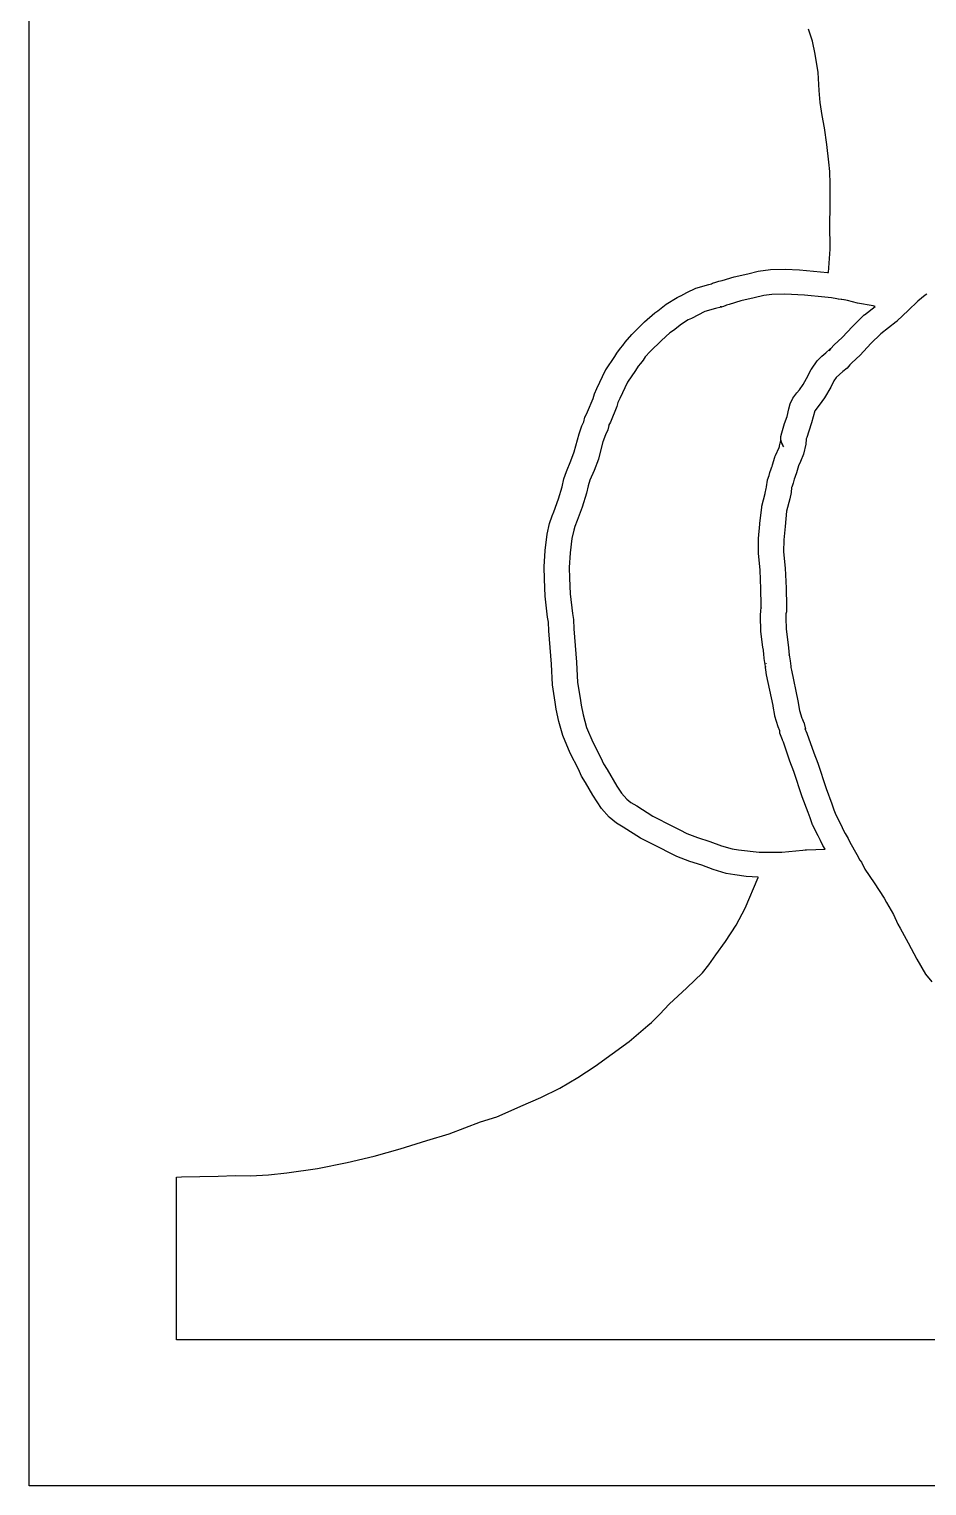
# Model space of a CAD drawing. Extents: x -67 to 553, y 0 to 8091.
# Drawn here: x -65.3 to 106.7, y 0 to 279.2 of the extents above; entities that cross this region are included whole.
import ezdxf

# ---------------------------------------------------------------- set-up
doc = ezdxf.new("R2010")
doc.units = 0

msp = doc.modelspace()

# ---------------------------------------------------------------- linework, layer by layer
at = {"layer": 'Calque_1'}
for p, q in [((-65.2608, 0.00037), (-65.2608, 407.957)), ((84.795324, 276.932611), (84.02901, 279.22779)), ((85.3478, 274.456), (84.795324, 276.932611)), ((85.9033, 270.913), (85.347782, 274.4559)), ((86.1317, 267.486), (85.903312, 270.9127)), ((86.3182, 265.183), (86.131695, 267.4867)), ((86.705531, 262.653407), (86.318194, 265.18259)), ((87.142, 260.325), (86.705531, 262.653407)), ((87.584526, 257.108133), (87.142014, 260.32469)), ((87.9378, 253.737), (87.584526, 257.108133)), ((88.1646, 251.971), (87.937799, 253.7373)), ((88.2336, 249.521), (88.164597, 251.9705)), ((88.2186, 244.955), (88.233681, 249.52169)), ((88.1356, 241.995), (88.2186, 244.955)), ((88.2346, 237.064), (88.135593, 241.99439)), ((87.9091, 232.584), (88.234616, 237.06389)), ((69.8322, 231.738), (72.4635, 232.350899)), ((72.4635, 232.351), (74.44578, 232.838298)), ((74.4458, 232.838), (76.76709, 233.164601)), ((76.7671, 233.165), (79.558534, 233.219473)), ((79.558534, 233.219473), (82.317916, 233.116887)), ((82.317916, 233.116887), (87.7137, 232.605801)), ((87.7137, 232.605), (87.909095, 232.583992)), ((60.7557, 228.731), (62.44451, 229.549599)), ((62.4445, 229.55), (64.97968, 230.2848)), ((64.9797, 230.285), (65.448409, 230.413698)), ((65.4484, 230.413), (65.674301, 230.518902)), ((65.6743, 230.519), (65.8639, 230.596999)), ((65.8639, 230.597), (66.122292, 230.684)), ((66.1223, 230.684), (66.864402, 230.9072)), ((66.8644, 230.907), (67.537208, 231.053799)), ((67.5372, 231.054), (69.83219, 231.737701)), ((55.2238, 225.252), (56.78902, 226.5005)), ((56.789, 226.501), (58.86539, 227.811)), ((58.8654, 227.811), (59.525104, 228.091076)), ((59.525104, 228.091076), (59.622398, 228.0983)), ((59.6224, 228.098), (60.75569, 228.730999)), ((68.2499, 226.283), (67.782805, 226.092302)), ((68.3469, 226.342), (68.249877, 226.282998)), ((68.8895, 226.46), (68.34692, 226.342202)), ((71.1106, 227.123), (68.88951, 226.4605)), ((73.6505, 227.711), (71.11058, 227.122901)), ((75.478066, 228.152827), (73.65051, 227.710601)), ((77.0363, 228.387), (75.478066, 228.152827)), ((79.5235, 228.434), (77.03631, 228.387)), ((83.315782, 228.251724), (79.5217, 228.436799)), ((79.5217, 228.436), (79.524346, 228.433883)), ((87.1631, 227.858), (83.315782, 228.251724)), ((88.4772, 227.723), (87.1631, 227.8579)), ((89.4637, 227.506), (88.477202, 227.7225)), ((89.7701, 227.471), (89.463713, 227.505999)), ((89.7821, 227.461), (89.770194, 227.471001)), ((90.318, 227.394), (89.782114, 227.461)), ((90.4751, 227.384), (90.317991, 227.394001)), ((90.8219, 227.344), (90.475111, 227.384)), ((90.8689, 227.344), (90.8219, 227.344)), ((91.5401, 227.209), (90.868906, 227.3444)), ((93.4579, 226.716), (91.5401, 227.2084)), ((96.4701, 226.174), (93.4579, 226.716599)), ((105.001, 227.097), (103.16501, 225.2909)), ((106.399, 228.245), (105.0006, 227.0967)), ((106.736, 228.458), (106.399106, 228.245601)), ((52.6301, 223.103), (54.62839, 224.8532)), ((54.6284, 224.853), (55.223791, 225.251999)), ((61.0028, 223.522), (59.728154, 222.681937)), ((61.02761, 223.501301), (61.002792, 223.521801)), ((61.6198, 223.743), (61.02761, 223.501301)), ((64.1969, 225.092), (61.61981, 223.7438)), ((66.2428, 225.666), (64.19689, 225.091299)), ((67.2975, 225.958), (66.24282, 225.666001)), ((67.1667, 225.979), (67.297483, 225.957992)), ((67.3641, 226.015), (67.166721, 225.979001)), ((67.7828, 226.093), (67.300095, 225.9597)), ((67.3001, 225.959), (67.364103, 226.014999)), ((92.485, 222.239), (94.75618, 224.4575)), ((94.7562, 224.457), (94.78922, 224.489001)), ((94.7892, 224.489), (96.82059, 226.0806)), ((96.8106, 226.081), (96.470108, 226.174001)), ((96.8206, 226.081), (96.8105, 226.081)), ((103.165, 225.291), (101.0721, 223.2948)), ((48.9135, 219.247), (50.2261, 220.7208)), ((50.2261, 220.721), (52.6301, 223.1033)), ((57.5161, 221.024), (55.88161, 219.5745)), ((58.1636, 221.462), (57.516086, 221.0243)), ((59.728154, 222.681937), (58.16361, 221.4617)), ((90.5162, 220.117), (92.48502, 222.2388)), ((97.9106, 220.809), (96.03337, 218.941438)), ((100.842, 223.108), (97.91042, 220.8095)), ((101.031, 223.256), (100.842299, 223.108199)), ((101.072, 223.295), (101.03099, 223.256)), ((47.3369, 217.105), (48.069107, 218.099697)), ((48.0691, 218.099), (48.502699, 218.607499)), ((48.5027, 218.608), (48.913492, 219.247299)), ((55.8816, 219.575), (53.7371, 217.448)), ((87.4115, 217.175), (88.236205, 217.975999)), ((88.2565, 217.9763), (88.029508, 217.633399)), ((88.037788, 217.641125), (88.3148, 218.014399)), ((88.2362, 217.976), (88.2565, 217.9763)), ((88.3148, 218.014), (88.985994, 218.7064)), ((88.986, 218.707), (90.51619, 220.1173)), ((96.03337, 218.941438), (93.9372, 216.7105)), ((45.2126, 213.905), (46.93498, 216.465)), ((46.9349, 216.465), (47.336907, 217.104301)), ((51.8689, 215.162), (51.443107, 214.608503)), ((52.3847, 215.78), (51.868895, 215.1619)), ((52.7914, 216.413), (52.384709, 215.779501)), ((53.7371, 217.448), (52.791401, 216.4134)), ((84.6128, 214.044), (85.73109, 215.618)), ((85.7311, 215.618), (85.752002, 215.647001)), ((85.7521, 215.647), (86.623683, 216.512474)), ((86.623683, 216.512474), (87.41149, 217.175)), ((87.966684, 217.537457), (88.037788, 217.641125)), ((88.0295, 217.634), (87.966684, 217.537457)), ((92.3906, 215.285), (91.985894, 214.8737)), ((93.9372, 216.711), (92.39061, 215.2847)), ((43.5115, 210.362), (45.1915, 213.87239)), ((45.1915, 213.872), (45.201554, 213.889013)), ((45.201554, 213.889013), (45.212667, 213.90502)), ((50.9413, 213.814), (49.40241, 211.5537)), ((51.4431, 214.608), (50.941292, 213.813801)), ((83.032, 211.139), (84.025192, 212.8335)), ((84.0252, 212.834), (84.599795, 214.0267)), ((84.5998, 214.026), (84.612765, 214.043992)), ((89.3763, 212.453), (88.898781, 211.812201)), ((90.6294, 213.578), (89.37631, 212.453)), ((90.6294, 213.579), (90.6294, 213.578)), ((91.457654, 214.261714), (90.62941, 213.5785)), ((91.9859, 214.873), (91.457654, 214.261714)), ((43.0345, 209.328), (43.511517, 210.3621)), ((49.4024, 211.554), (47.91981, 208.4368)), ((81.0704, 208.481), (81.812468, 209.533138)), ((81.812468, 209.533138), (82.3204, 210.1181)), ((82.3204, 210.118), (83.031996, 211.1396)), ((88.321, 210.614), (87.1221, 208.5635)), ((88.8988, 211.813), (88.321004, 210.6141)), ((41.7328, 205.899), (42.78182, 208.4435)), ((42.7819, 208.443), (43.034577, 209.327699)), ((47.3411, 206.89), (46.09928, 203.87161)), ((47.5467, 207.643), (47.341119, 206.8901)), ((47.9198, 208.426), (47.546685, 207.642601)), ((47.9198, 208.436), (47.9198, 208.426)), ((80.260349, 206.447762), (80.558012, 207.409514)), ((80.558012, 207.409514), (81.0704, 208.4804)), ((86.1325, 207.148), (85.255116, 206.0586)), ((87.1221, 208.563), (86.132507, 207.1476)), ((40.6339, 203.161), (40.990505, 203.945901)), ((40.9905, 203.946), (41.237488, 204.874096)), ((41.2375, 204.884), (41.247554, 204.896991)), ((41.2375, 204.874), (41.2375, 204.884)), ((41.2475, 204.897), (41.732798, 205.899)), ((46.0993, 203.872), (45.772699, 203.250799)), ((79.493802, 203.664987), (79.95831, 205.0021)), ((79.9583, 205.002), (80.260349, 206.447762)), ((85.2551, 206.058), (84.632404, 203.7548)), ((39.1798, 198.177), (40.107904, 201.6455)), ((40.108, 201.646), (40.633991, 203.1602)), ((40.108, 201.646), (40.108, 201.646)), ((45.1345, 201.445), (44.678703, 200.1231)), ((45.5851, 202.441), (45.134489, 201.445202)), ((45.816383, 203.232388), (45.585111, 202.441201)), ((45.7727, 203.251), (45.8211, 203.340568)), ((45.8211, 203.340568), (45.816383, 203.232388)), ((78.7459, 200.468), (78.774898, 201.150698)), ((78.7749, 201.151), (78.92939, 201.855299)), ((78.9294, 201.855), (79.493802, 203.664987)), ((84.5744, 203.58), (83.716013, 200.9755)), ((84.6324, 203.755), (84.574377, 203.579801)), ((44.6687, 200.099), (43.810922, 196.85781)), ((44.6787, 200.123), (44.668646, 200.099002)), ((77.7439, 197.511), (78.42028, 199.022)), ((78.4203, 199.022), (78.502321, 199.203901)), ((78.5023, 199.204), (78.509637, 199.327567)), ((78.509637, 199.327567), (78.617592, 199.859162)), ((78.617592, 199.859162), (78.730051, 200.338351)), ((78.730051, 200.338351), (78.757935, 200.414408)), ((78.7669, 200.401), (78.745998, 200.468)), ((78.7509, 200.305), (78.766775, 200.400999)), ((78.757935, 200.414408), (78.750902, 200.3047)), ((78.8202, 200.21), (78.888198, 199.846201)), ((79.0556, 199.643), (78.820492, 200.209798)), ((78.8205, 200.21), (78.8207, 200.21)), ((78.8207, 200.21), (78.8207, 200.21)), ((78.8882, 199.846), (79.13493, 199.356701)), ((79.2468, 199.177), (79.055612, 199.6427)), ((79.13493, 199.356701), (79.246287, 199.177301)), ((79.2463, 199.177), (79.2463, 199.177)), ((83.546, 199.665), (83.114492, 197.7468)), ((83.61, 200.61), (83.545997, 199.6891)), ((83.546, 199.689), (83.546, 199.688)), ((83.546, 199.688), (83.546, 199.665)), ((83.610034, 200.627301), (83.61, 200.61)), ((83.631995, 200.721299), (83.610034, 200.627301)), ((83.716, 200.976), (83.631995, 200.721299)), ((37.6782, 194.462), (38.528234, 196.507249)), ((38.528234, 196.507249), (39.17989, 198.17749)), ((43.8009, 196.829), (42.965294, 194.6012)), ((43.8109, 196.858), (43.800846, 196.828999)), ((77.0725, 195.378), (77.181508, 195.6932)), ((77.1815, 195.694), (77.191554, 195.728002)), ((77.1815, 195.693), (77.1815, 195.694)), ((77.1915, 195.728), (77.615785, 197.2049)), ((77.6158, 197.205), (77.632733, 197.262999)), ((77.6328, 197.263), (77.743898, 197.511502)), ((82.1523, 195.531), (81.784424, 194.1916)), ((82.557166, 196.36465), (82.152291, 195.531)), ((83.1145, 197.735), (82.557166, 196.36465)), ((83.1145, 197.747), (83.1145, 197.735)), ((36.8538, 191.497), (37.211324, 192.998787)), ((37.211324, 192.998787), (37.678108, 194.4498)), ((37.6782, 194.45), (37.6782, 194.462)), ((42.1937, 192.8), (41.839473, 191.710588)), ((42.9653, 194.601), (42.193697, 192.7996)), ((75.9823, 191.474), (76.20918, 192.7984)), ((76.2092, 192.799), (76.219254, 192.832999)), ((76.2192, 192.833), (76.537017, 193.6738)), ((76.537, 193.674), (76.679081, 194.273497)), ((76.6791, 194.273), (76.878516, 194.939601)), ((76.8785, 194.94), (77.046484, 195.341499)), ((77.0465, 195.341), (77.072429, 195.377999)), ((81.3384, 192.959), (81.152795, 192.212802)), ((81.4334, 193.284), (81.338415, 192.958999)), ((81.5214, 193.457), (81.4334, 193.283902)), ((81.7844, 194.192), (81.521378, 193.4571)), ((36.1552, 189.166), (36.853805, 191.4971)), ((41.5157, 190.309), (40.709595, 187.62181)), ((41.839473, 191.710588), (41.515706, 190.3097)), ((75.1342, 187.805), (75.740413, 190.2033)), ((75.7404, 190.203), (75.764477, 190.299999)), ((75.7644, 190.3), (75.962308, 191.196)), ((75.9623, 191.196), (75.982408, 191.4534)), ((75.9823, 191.453), (75.9823, 191.474)), ((80.745, 190.436), (80.4851, 189.2227)), ((80.811, 191.354), (80.744987, 190.436201)), ((80.849, 191.417), (80.811006, 191.354)), ((81.1528, 192.213), (80.849006, 191.4171)), ((35.2644, 186.712), (36.155277, 189.1661)), ((40.7096, 187.622), (39.766997, 185.0227)), ((74.7589, 184.472), (75.092195, 187.5855)), ((75.0922, 187.585), (75.103313, 187.679001)), ((75.103313, 187.679001), (75.134295, 187.804501)), ((80.4851, 189.223), (79.869601, 186.8252)), ((33.9978, 182.417), (34.423091, 184.4365)), ((34.423, 184.436), (34.923221, 185.9284)), ((34.9233, 185.928), (35.2644, 186.711499)), ((39.767, 185.023), (39.274002, 183.8861)), ((74.5055, 181.605), (74.74889, 184.3697)), ((74.7489, 184.37), (74.758954, 184.471798)), ((79.8696, 186.825), (79.57041, 183.9166)), ((33.590297, 179.284158), (33.997705, 182.41699)), ((38.7424, 181.609), (38.387885, 178.8712)), ((39.0699, 183.189), (38.74232, 181.6082)), ((39.274, 183.886), (39.069901, 183.189403)), ((74.4645, 178.852), (74.50551, 181.6053)), ((79.5704, 183.916), (79.342862, 181.35363)), ((33.4075, 176.191), (33.590297, 179.284158)), ((38.3878, 178.871), (38.221404, 176.0546)), ((74.4645, 178.766), (74.4645, 178.852)), ((74.7792, 175.524), (74.464505, 178.76619)), ((79.342862, 181.35363), (79.299097, 179.01251)), ((79.2991, 179.013), (79.606598, 175.8901)), ((33.4726, 173.81), (33.407592, 176.1902)), ((38.2214, 176.054), (38.286408, 173.9611)), ((33.612, 170.515), (33.472512, 173.8104)), ((38.2865, 173.961), (38.408393, 170.9664)), ((38.2865, 173.961), (38.2865, 173.961)), ((74.9528, 171.946), (74.779207, 175.5235)), ((79.6066, 175.89), (79.792099, 172.0867)), ((34.084, 166.507), (33.61209, 170.515)), ((38.4083, 170.966), (38.853302, 167.1915)), ((75.0188, 168.789), (74.952787, 171.946)), ((79.7921, 172.087), (79.858114, 168.6991)), ((74.8588, 166.691), (74.955796, 167.9426)), ((74.9558, 167.943), (75.001784, 168.152301)), ((75.001784, 168.152301), (75.0018, 168.174)), ((75.0018, 168.174), (75.043816, 168.3714)), ((75.0438, 168.372), (75.006785, 168.279999)), ((75.0068, 168.28), (75.018706, 168.788999)), ((75.0188, 168.789), (75.0188, 168.789)), ((79.8191, 167.56), (79.745096, 167.1564)), ((79.8351, 167.759), (79.819225, 167.560499)), ((79.8581, 168.699), (79.835081, 167.759003)), ((34.2529, 165.541), (34.08399, 166.506797)), ((34.2959, 163.903), (34.252905, 165.5412)), ((38.8534, 167.192), (39.043503, 166.0505)), ((39.0435, 166.05), (39.099486, 164.2692)), ((74.8588, 166.62), (74.8588, 166.691)), ((74.9418, 163.868), (74.8588, 166.6203)), ((79.7451, 167.157), (79.689088, 166.398401)), ((79.6891, 166.398), (79.766094, 164.2323)), ((34.8203, 157.534), (34.295817, 163.90209)), ((34.2959, 163.902), (34.2959, 163.903)), ((39.0994, 164.27), (39.622904, 157.91171)), ((74.9418, 163.803), (74.9418, 163.868)), ((75.0128, 163.268), (74.941812, 163.8029)), ((75.342, 160.79), (75.012806, 163.2684)), ((79.7661, 164.232), (80.237904, 160.6921)), ((75.418, 160.216), (75.341985, 160.7901)), ((75.430381, 160.049412), (75.418009, 160.215299)), ((75.475, 159.511), (75.430381, 160.049412)), ((75.563, 158.577), (75.475, 159.511399)), ((80.2379, 160.693), (80.302908, 159.8962)), ((80.3029, 159.896), (80.360272, 159.315388)), ((80.37391, 159.165356), (80.353885, 159.277402)), ((80.3539, 159.277), (80.568318, 158.1257)), ((80.360272, 159.315388), (80.37391, 159.165356)), ((35.0358, 153.525), (34.820297, 157.5346)), ((39.6229, 157.911), (39.831206, 153.9945)), ((75.7754, 157.438), (75.562993, 158.5769)), ((75.7754, 157.438), (75.7754, 157.438)), ((75.8224, 157.085), (75.77541, 157.437999)), ((75.8634, 156.399), (75.818394, 156.894)), ((75.8184, 157.016), (75.8184, 157.026)), ((75.8184, 157.026), (75.839302, 156.920098)), ((75.8184, 156.894), (75.8184, 157.016)), ((75.822369, 157.049799), (75.8224, 157.085)), ((75.839302, 156.920098), (75.822369, 157.049799)), ((76.0396, 155.455), (75.863414, 156.399098)), ((75.947929, 157.610999), (75.937875, 157.580001)), ((75.937875, 157.580001), (75.9379, 157.57)), ((75.9379, 157.57), (75.972904, 157.661001)), ((75.9728, 157.661), (75.947929, 157.610999)), ((75.972904, 157.661001), (75.9728, 157.661)), ((80.5683, 158.126), (80.684584, 157.1333)), ((80.6846, 157.133), (80.705502, 156.835299)), ((80.7056, 156.835), (80.7936, 156.365802)), ((39.8313, 153.995), (39.8313, 153.994)), ((39.8313, 153.994), (40.305089, 150.9874)), ((77.284, 149.575), (76.03959, 155.45429)), ((80.7936, 156.366), (82.0359, 150.50071)), ((35.5443, 150.242), (35.035798, 153.525)), ((40.305, 150.988), (40.484414, 149.614)), ((35.7262, 148.852), (35.544299, 150.241)), ((35.5443, 150.241), (35.5443, 150.242)), ((36.2492, 146.545), (35.726199, 148.8519)), ((40.4845, 149.614), (40.910293, 147.7753)), ((77.299, 149.483), (77.283919, 149.574998)), ((77.607, 147.677), (77.298999, 149.4831)), ((82.0359, 150.501), (82.343398, 148.6443)), ((82.3434, 148.644), (82.788296, 147.1257)), ((36.9816, 143.846), (36.249287, 146.545)), ((40.9102, 147.775), (41.551496, 145.38341)), ((41.5515, 145.383), (42.748199, 142.537439)), ((77.63, 147.54), (77.606981, 147.676901)), ((78.2294, 145.505), (77.630014, 147.54)), ((78.5607, 144.747), (78.229389, 145.505599)), ((82.7883, 147.126), (82.851664, 147.074162)), ((82.851664, 147.074162), (83.134004, 146.3819)), ((83.134, 146.382), (83.146965, 146.355992)), ((83.147, 146.356), (83.47212, 145.0145)), ((36.9916, 143.832), (36.981546, 143.845996)), ((38.4095, 140.424), (36.99152, 143.8321)), ((42.748199, 142.537439), (44.26289, 139.54361)), ((78.5817, 144.261), (78.560798, 144.746801)), ((79.055, 142.984), (78.581714, 144.2614)), ((79.065, 142.963), (79.054946, 142.984008)), ((79.248, 142.546), (79.064988, 142.962499)), ((80.4882, 138.891), (79.24802, 142.5461)), ((83.3751, 145.123), (83.554884, 144.725099)), ((83.4721, 145.014), (83.375104, 145.123)), ((83.5549, 144.725), (83.570335, 144.738668)), ((83.570335, 144.738668), (83.771408, 144.257402)), ((83.7714, 144.258), (85.0509, 140.4954)), ((39.968, 137.358), (38.4095, 140.4239)), ((85.0509, 140.495), (85.823006, 138.5236)), ((40.5794, 136.05), (39.968002, 137.3585)), ((44.2629, 139.544), (44.2629, 139.543)), ((44.2629, 139.543), (44.79831, 138.3803)), ((44.7983, 138.381), (44.7983, 138.38)), ((44.7983, 138.38), (45.493386, 137.3062)), ((45.4934, 137.306), (47.34767, 134.14138)), ((81.254, 136.935), (80.488191, 138.8909)), ((82.8359, 132.097), (81.25401, 136.93499)), ((85.823, 138.524), (87.41619, 133.65291)), ((41.3567, 134.832), (40.579487, 136.0495)), ((42.731535, 132.417111), (41.35662, 134.83279)), ((47.34767, 134.14138), (48.255126, 132.792508)), ((44.4225, 129.844), (42.731535, 132.417111)), ((48.255126, 132.792508), (49.2404, 131.65731)), ((49.2404, 131.658), (50.04335, 131.005974)), ((83.9867, 129.054), (82.8359, 132.0972)), ((87.4162, 133.653), (88.52409, 130.7323)), ((45.8824, 128.198), (44.42248, 129.8434)), ((50.04335, 131.005974), (51.1436, 130.3268)), ((51.1436, 130.327), (54.2634, 128.3524)), ((84.3505, 128.02), (83.986698, 129.0541)), ((88.5241, 130.732), (88.921001, 129.6034)), ((88.921, 129.604), (89.280119, 128.625702)), ((89.2801, 128.625), (90.29348, 126.6577)), ((45.8925, 128.188), (45.882446, 128.198001)), ((47.2892, 127.053), (45.89241, 128.1878)), ((47.2992, 127.053), (47.2892, 127.053)), ((48.5746, 126.251), (47.2992, 127.052999)), ((51.901, 124.153), (48.57461, 126.2511)), ((54.2634, 128.352), (58.02688, 126.4591)), ((58.0269, 126.459), (59.4176, 125.7242)), ((59.4176, 125.724), (60.74462, 125.046501)), ((84.8337, 126.726), (84.350492, 128.0204)), ((84.8877, 126.619), (84.833699, 126.7255)), ((85.9393, 124.555), (84.88771, 126.619)), ((90.2935, 126.658), (90.725511, 125.779502)), ((90.7255, 125.779), (91.078004, 125.065901)), ((55.861, 122.156), (51.90099, 124.1533)), ((60.7446, 125.047), (62.824191, 124.280688)), ((62.824191, 124.280688), (65.15369, 123.5137)), ((65.1537, 123.513), (67.405557, 122.710813)), ((85.9803, 124.474), (85.93929, 124.554999)), ((86.3699, 123.68), (85.980302, 124.474299)), ((86.8319, 122.757), (86.369912, 123.679397)), ((91.078, 125.066), (91.656193, 124.0976)), ((91.6562, 124.098), (91.967297, 123.375501)), ((91.9673, 123.375), (93.3331, 121.0387)), ((57.1725, 121.462), (55.86101, 122.155999)), ((58.8375, 120.623), (57.17251, 121.462199)), ((61.30908, 119.701061), (58.83751, 120.6226)), ((67.405557, 122.710813), (69.43399, 122.0857)), ((69.434, 122.086), (70.6773, 121.885499)), ((70.6773, 121.886), (74.62178, 121.478301)), ((74.6218, 121.478), (78.9244, 121.477471)), ((78.9244, 121.477), (83.00271, 121.8527)), ((83.0027, 121.853), (83.416587, 121.890999)), ((83.4166, 121.891), (83.669806, 121.902007)), ((83.6698, 121.902), (87.24889, 122.065798)), ((87.2489, 122.066), (86.831891, 122.7574)), ((93.3331, 121.039), (93.897403, 119.9244)), ((63.5918, 118.956), (61.30908, 119.701061)), ((65.8045, 118.16), (63.59179, 118.9563)), ((68.3114, 117.401), (65.8045, 118.159599)), ((69.9144, 117.129), (68.3114, 117.401399)), ((93.8974, 119.925), (93.909763, 119.938008)), ((93.909763, 119.938008), (94.185293, 119.533801)), ((94.1853, 119.533), (94.877211, 118.1909)), ((94.8772, 118.191), (96.6457, 115.574251)), ((72.143593, 116.830489), (69.91441, 117.129002)), ((71.9015, 110.765), (74.40628, 116.60339)), ((74.4273, 116.666), (72.143593, 116.830489)), ((74.4063, 116.603), (74.437309, 116.666)), ((74.437309, 116.666), (74.4273, 116.666)), ((96.6457, 115.574251), (98.54059, 112.66681)), ((98.5406, 112.667), (99.00198, 111.790101)), ((99.002, 111.79), (100.36161, 109.4966)), ((70.170748, 107.488299), (71.90152, 110.76439)), ((100.362, 109.497), (101.149108, 107.6847)), ((68.1705, 104.325), (70.170748, 107.488299)), ((101.149, 107.684), (101.602178, 106.919199)), ((101.602, 106.92), (101.602, 106.919)), ((101.602, 106.919), (103.1714, 104.10101)), ((66.292, 101.758), (68.17049, 104.3253)), ((103.171, 104.101), (104.831179, 100.972951)), ((64.957639, 99.848461), (66.29198, 101.75789)), ((104.831179, 100.972951), (106.4654, 98.05851)), ((60.724368, 95.435874), (63.7604, 98.30899)), ((63.7604, 98.309), (64.957639, 99.848461)), ((106.466, 98.0587), (107.668, 96.6299)), ((57.3753, 92.3553), (60.724368, 95.435874)), ((55.557009, 90.406632), (57.37531, 92.35529)), ((53.976, 88.7933), (55.557009, 90.406632)), ((49.7013, 85.1806), (53.29899, 88.2662)), ((53.299, 88.2662), (53.975989, 88.7933)), ((43.215994, 80.428883), (49.7014, 85.18059)), ((36.4133, 76.2504), (39.858945, 78.257841)), ((39.858945, 78.257841), (43.215994, 80.428883)), ((32.789959, 74.447024), (36.41331, 76.25039)), ((26.54359, 71.664325), (28.97399, 72.7674)), ((28.974, 72.7674), (32.789959, 74.447024)), ((21.2277, 69.7619), (24.31948, 70.737497)), ((24.3195, 70.7375), (26.54359, 71.664325)), ((10.9333, 66.2236), (15.1888, 67.4948)), ((15.1888, 67.4948), (21.2277, 69.7619)), ((0.862488, 63.1773), (5.85543, 64.634486)), ((5.85543, 64.634486), (10.933288, 66.22359)), ((-10.0071, 60.8193), (-4.3428, 61.9892)), ((-4.34279, 61.9892), (0.86248, 63.1773)), ((-37.0437, 59.1873), (-36.071596, 59.205292)), ((-37.0437, 27.9722), (-37.0437, 59.1873)), ((-36.0716, 59.2053), (-29.04473, 59.3929)), ((-29.0447, 59.3929), (-25.762956, 59.464854)), ((-25.762956, 59.464854), (-22.87611, 59.418909)), ((-22.8761, 59.4189), (-19.392219, 59.6315)), ((-19.392219, 59.6315), (-15.85841, 60.0193)), ((-15.8584, 60.0193), (-10.00709, 60.819298)), ((273.4, 27.9722), (-37.0437, 27.9722)), ((485.738, 0.00037), (-65.2608, 0.00037))]:
    msp.add_line(p, q, dxfattribs=at)

doc.saveas('drawing.dxf')
